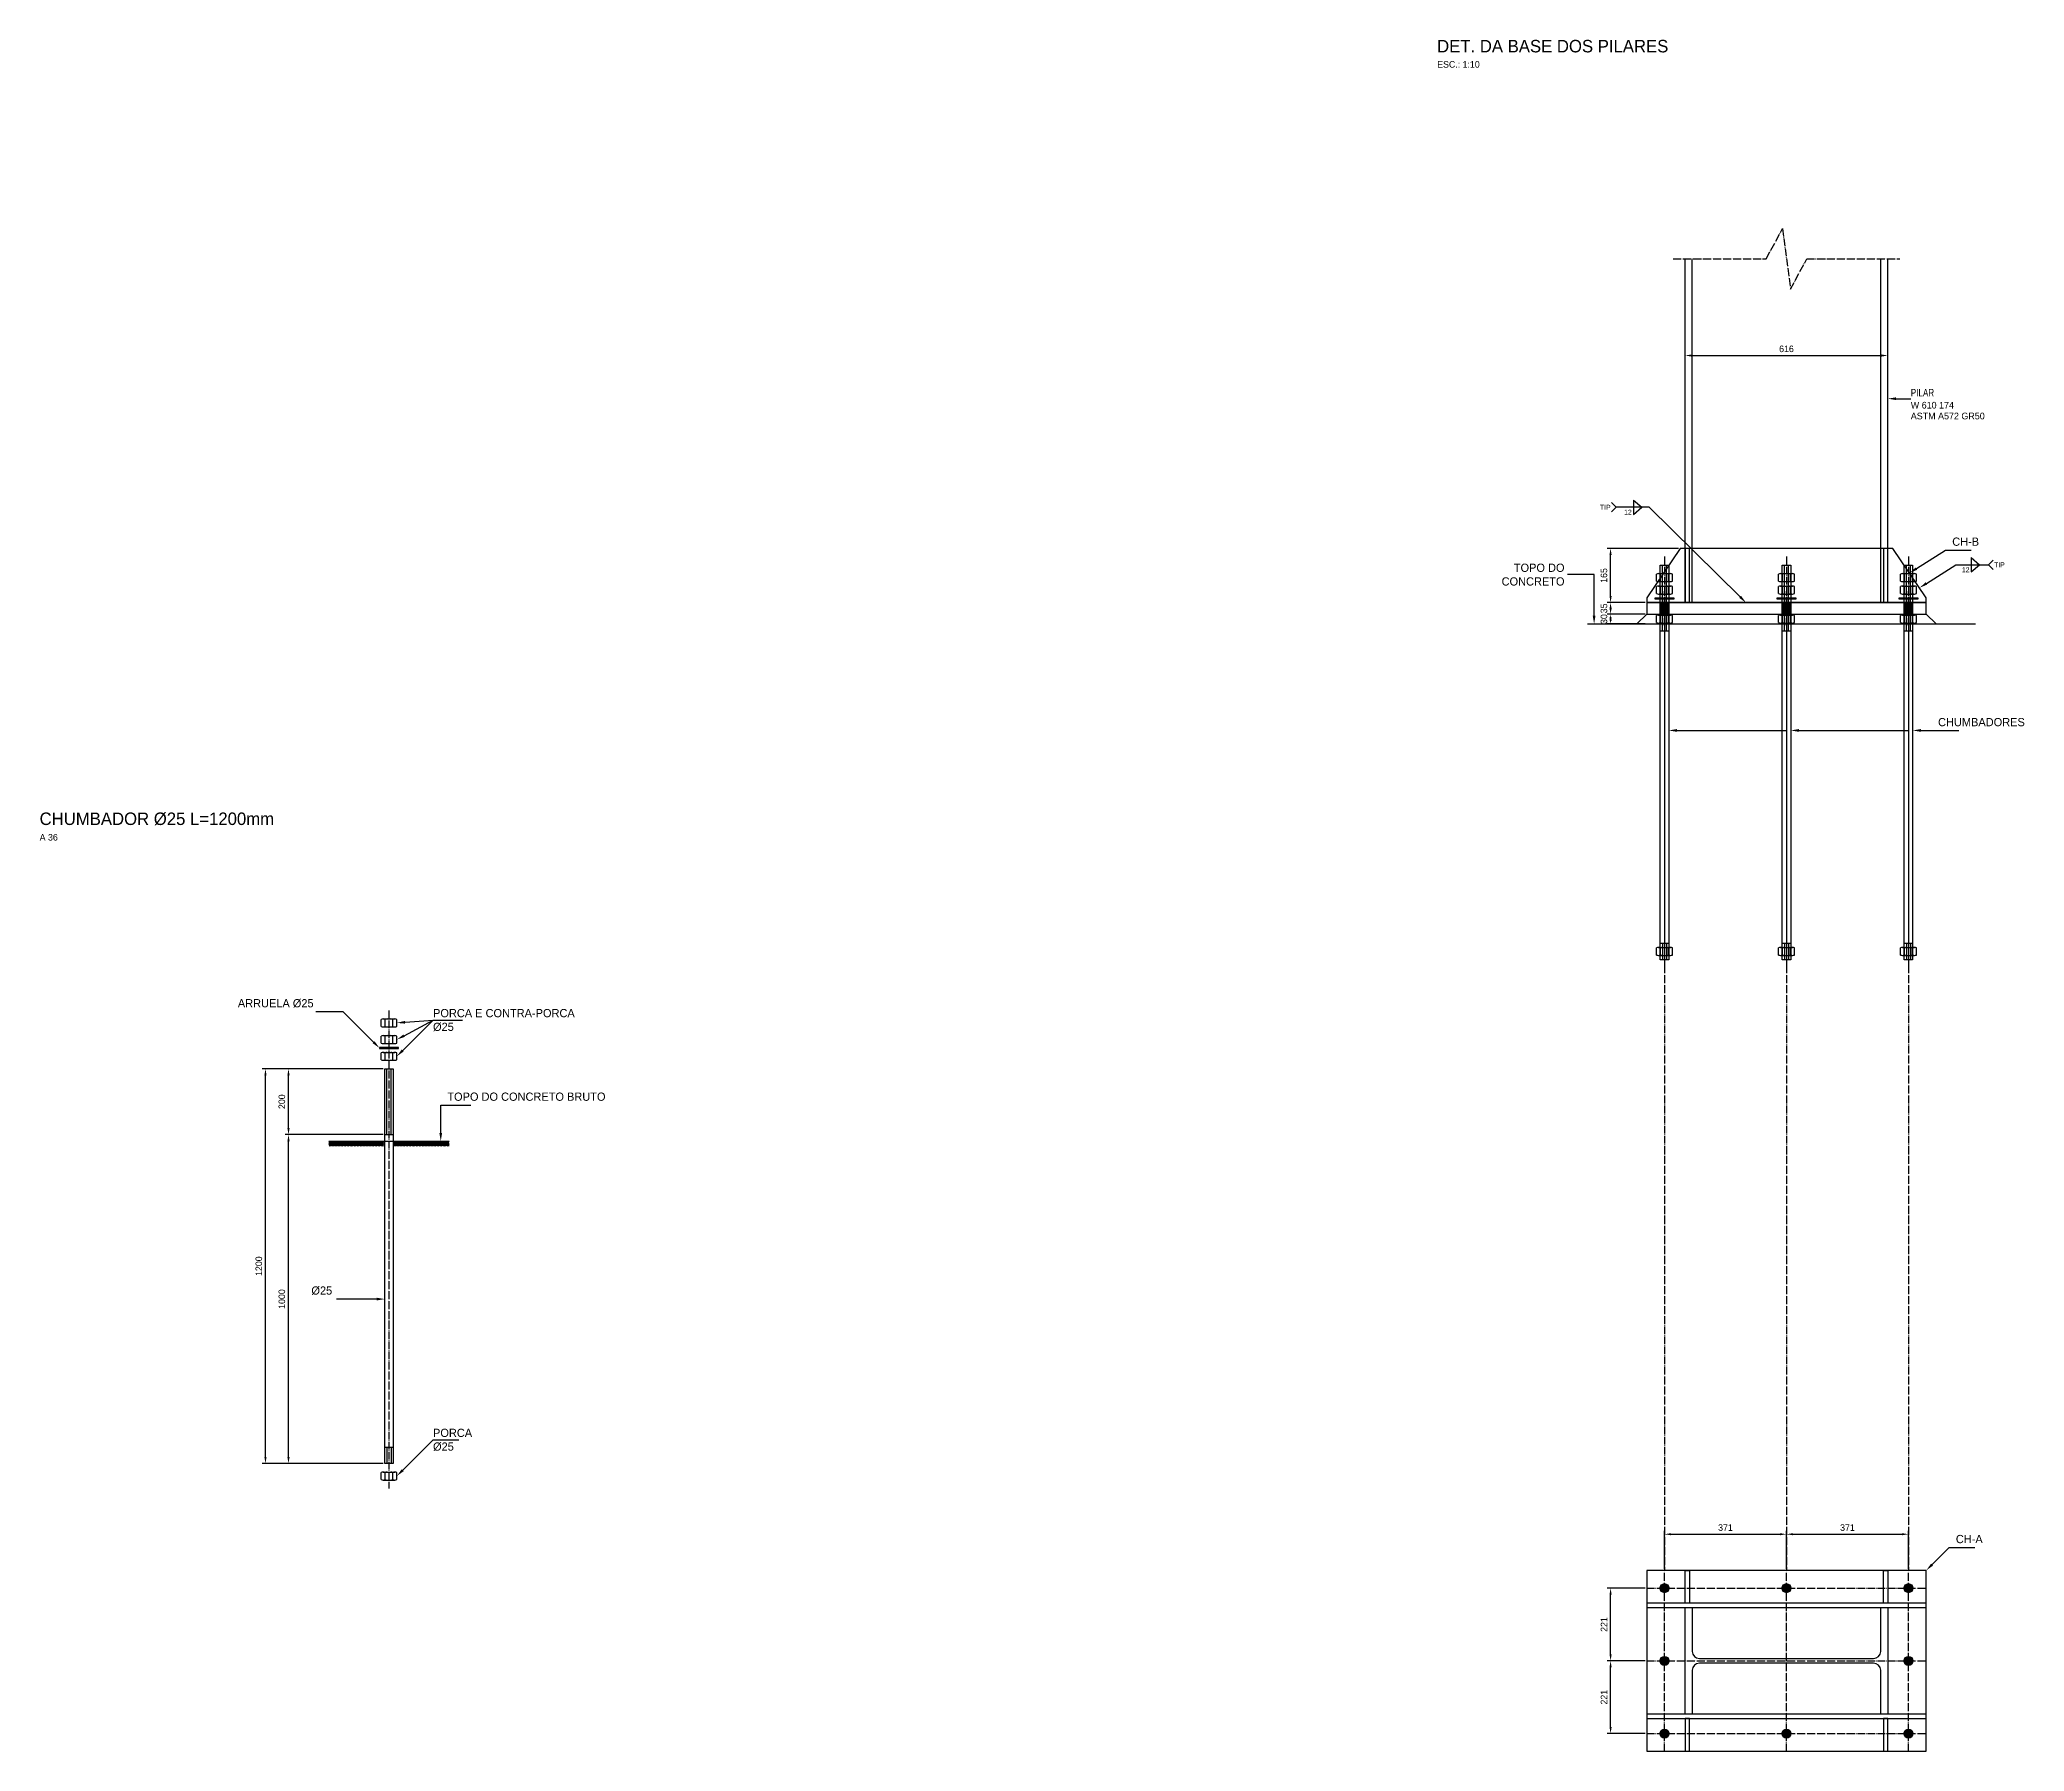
# Model space of a CAD drawing. Extents: x -5312 to 9045, y -3599 to 1729.
# Drawn here: x -5312 to 723, y -3475 to 1729 of the extents above; entities that cross this region are included whole.
import ezdxf

# ---------------------------------------------------------------- set-up
doc = ezdxf.new("R2010")
doc.units = 0
doc.header["$MEASUREMENT"] = 0
doc.linetypes.add('ACAD_ISO01W100', pattern=[5, 4, -1])
doc.linetypes.add('ACAD_ISO04W100', pattern=[30.5, 24, -3, 0.5, -3])
doc.layers.get('DEFPOINTS').update_dxf_attribs({"linetype": 'ACAD_ISO01W100'})
for name, color, linetype in [('CHU-CHUMBADOR', 1, 'Continuous'), ('DIM-1', 4, 'Continuous'), ('EIXO', 5, 'ACAD_ISO04W100'), ('FAB-CHAPA', 2, 'Continuous'), ('G-SIMBOLO', 4, 'Continuous'), ('PERFIL', 1, 'Continuous'), ('REGUA120', 2, 'Continuous'), ('REGUA80', 4, 'Continuous')]:
    doc.layers.add(name, color=color, linetype=linetype)
doc.dimstyles.new('ISO-25', dxfattribs={"dimtxt": 2.5, "dimasz": 2.5, "dimexe": 1.25, "dimexo": 0.625, "dimtad": 1, "dimtxsty": 'STANDARD', "dimcen": 2.5, "dimclrt": 4, "dimazin": 3, "dimtfac": 1, "dimtmove": 0, "dimatfit": 3})
pattern_1 = [(45, (0, 0), (-2.245064, 2.245064), [])]

# ---------------------------------------------------------------- blocks, each defined once
blk = doc.blocks.new('*D0')
for p, q in [((-4267.7, -1600), (-4565.6, -1600)), ((-4555.6, -2580), (-4555.6, -1620)), ((-4267.7, -2600), (-4565.6, -2600))]:
    blk.add_line(p, q)
for points in [[(-4555.6, -1600), (-4552.2, -1620), (-4558.9, -1620)], [(-4555.6, -2600), (-4558.9, -2580), (-4552.2, -2580)]]:
    blk.add_trace(points)
at = {"layer": 'DEFPOINTS', "color": 0, "linetype": 'BYBLOCK'}
for p in [(-4262.7, -1600), (-4262.7, -2600)]:
    blk.add_point(p, dxfattribs=at)
at = {"layer": 'REGUA80', "color": 4, "insert": (-4565.6, -2100), "char_height": 20, "attachment_point": 8, "rotation": 90}
blk.add_mtext('1000', dxfattribs=at)
blk = doc.blocks.new('*D1')
for p, q in [((-4267.7, -1400), (-4565.6, -1400)), ((-4555.6, -1580), (-4555.6, -1420)), ((-4267.7, -1600), (-4565.6, -1600))]:
    blk.add_line(p, q)
for points in [[(-4555.6, -1400), (-4552.2, -1420), (-4558.9, -1420)], [(-4555.6, -1600), (-4558.9, -1580), (-4552.2, -1580)]]:
    blk.add_trace(points)
at = {"layer": 'DEFPOINTS', "color": 0, "linetype": 'BYBLOCK'}
for p in [(-4262.7, -1400), (-4262.7, -1600)]:
    blk.add_point(p, dxfattribs=at)
at = {"layer": 'REGUA80', "color": 4, "insert": (-4565.6, -1500), "char_height": 20, "attachment_point": 8, "rotation": 90}
blk.add_mtext('200', dxfattribs=at)
blk = doc.blocks.new('*D2')
for p, q in [((-4267.7, -1400), (-4635.6, -1400)), ((-4625.6, -2580), (-4625.6, -1420)), ((-4267.7, -2600), (-4635.6, -2600))]:
    blk.add_line(p, q)
for points in [[(-4625.6, -1400), (-4622.2, -1420), (-4628.9, -1420)], [(-4625.6, -2600), (-4628.9, -2580), (-4622.2, -2580)]]:
    blk.add_trace(points)
at = {"layer": 'DEFPOINTS', "color": 0, "linetype": 'BYBLOCK'}
for p in [(-4262.7, -1400), (-4262.7, -2600)]:
    blk.add_point(p, dxfattribs=at)
at = {"layer": 'REGUA80', "color": 4, "insert": (-4635.6, -2000), "char_height": 20, "attachment_point": 8, "rotation": 90}
blk.add_mtext('1200', dxfattribs=at)
blk = doc.blocks.new('*D3')
for p, q in [((-308, 748.8), (-308, 778.8)), ((-288, 768.8), (288, 768.8)), ((308, 748.8), (308, 778.8))]:
    blk.add_line(p, q)
for points in [[(-308, 768.8), (-288, 772.1), (-288, 765.4)], [(308, 768.8), (288, 765.4), (288, 772.1)]]:
    blk.add_trace(points)
at = {"layer": 'DEFPOINTS', "color": 0}
for p in [(-308, 743.8), (0, 778.8), (308, 743.8)]:
    blk.add_point(p, dxfattribs=at)
at = {"layer": 'REGUA80', "color": 4, "insert": (0, 778.8), "char_height": 20, "attachment_point": 8}
blk.add_mtext('616', dxfattribs=at)
blk = doc.blocks.new('*D4')
for p, q in [((-430, -17.5), (-545, -17.5)), ((-430, -47.5), (-545, -47.5)), ((-535, -27.5), (-535, -37.5))]:
    blk.add_line(p, q)
for points in [[(-535, -17.5), (-531.7, -37.5), (-538.3, -37.5)], [(-535, -47.5), (-538.3, -27.5), (-531.7, -27.5)]]:
    blk.add_trace(points)
at = {"layer": 'DEFPOINTS', "color": 0, "linetype": 'BYBLOCK'}
for p in [(-425, -17.5), (-425, -47.5)]:
    blk.add_point(p, dxfattribs=at)
at = {"layer": 'REGUA80', "color": 4, "insert": (-545, -32.5), "char_height": 20, "attachment_point": 8, "rotation": 90}
blk.add_mtext('30', dxfattribs=at)
blk = doc.blocks.new('*D5')
for p, q in [((-430, 17.5), (-545, 17.5)), ((-535, 2.5), (-535, -2.5)), ((-430, -17.5), (-545, -17.5))]:
    blk.add_line(p, q)
for points in [[(-535, 17.5), (-531.7, -2.5), (-538.3, -2.5)], [(-535, -17.5), (-538.3, 2.5), (-531.7, 2.5)]]:
    blk.add_trace(points)
at = {"layer": 'DEFPOINTS', "color": 0, "linetype": 'BYBLOCK'}
for p in [(-425, 17.5), (-425, -17.5)]:
    blk.add_point(p, dxfattribs=at)
at = {"layer": 'REGUA80', "color": 4, "insert": (-545, 0), "char_height": 20, "attachment_point": 8, "rotation": 90}
blk.add_mtext('35', dxfattribs=at)
blk = doc.blocks.new('*D6')
for p, q in [((-328, 182.5), (-545, 182.5)), ((-535, 37.5), (-535, 162.5)), ((-430, 17.5), (-545, 17.5))]:
    blk.add_line(p, q)
for points in [[(-535, 182.5), (-531.7, 162.5), (-538.3, 162.5)], [(-535, 17.5), (-538.3, 37.5), (-531.7, 37.5)]]:
    blk.add_trace(points)
at = {"layer": 'DEFPOINTS', "color": 0, "linetype": 'BYBLOCK'}
for p in [(-323, 182.5), (-425, 17.5)]:
    blk.add_point(p, dxfattribs=at)
at = {"layer": 'REGUA80', "color": 4, "insert": (-545, 100), "char_height": 20, "attachment_point": 8, "rotation": 90}
blk.add_mtext('165', dxfattribs=at)
blk = doc.blocks.new('*D13')
for p, q in [((-430, -3200), (-545, -3200)), ((-535, -3401), (-535, -3220)), ((-430, -3421), (-545, -3421))]:
    blk.add_line(p, q)
for points in [[(-535, -3200), (-531.7, -3220), (-538.3, -3220)], [(-535, -3421), (-538.3, -3401), (-531.7, -3401)]]:
    blk.add_trace(points)
at = {"layer": 'DEFPOINTS', "color": 0, "linetype": 'BYBLOCK'}
for p in [(-425, -3200), (-425, -3421)]:
    blk.add_point(p, dxfattribs=at)
at = {"layer": 'REGUA80', "color": 4, "insert": (-545, -3310.5), "char_height": 20, "attachment_point": 8, "rotation": 90}
blk.add_mtext('221', dxfattribs=at)
blk = doc.blocks.new('*D14')
for p, q in [((-430, -2979), (-545, -2979)), ((-535, -3180), (-535, -2999)), ((-430, -3200), (-545, -3200))]:
    blk.add_line(p, q)
for points in [[(-535, -2979), (-531.7, -2999), (-538.3, -2999)], [(-535, -3200), (-538.3, -3180), (-531.7, -3180)]]:
    blk.add_trace(points)
at = {"layer": 'DEFPOINTS', "color": 0, "linetype": 'BYBLOCK'}
for p in [(-425, -2979), (-425, -3200)]:
    blk.add_point(p, dxfattribs=at)
at = {"layer": 'REGUA80', "color": 4, "insert": (-545, -3089.5), "char_height": 20, "attachment_point": 8, "rotation": 90}
blk.add_mtext('221', dxfattribs=at)
blk = doc.blocks.new('*D15')
for p, q in [((-371, -2920), (-371, -2805)), ((-351, -2815), (-20, -2815)), ((0, -2920), (0, -2805))]:
    blk.add_line(p, q)
for points in [[(-371, -2815), (-351, -2811.7), (-351, -2818.3)], [(0, -2815), (-20, -2818.3), (-20, -2811.7)]]:
    blk.add_trace(points)
at = {"layer": 'DEFPOINTS', "color": 0}
for p in [(-185.5, -2805), (-371, -2925), (0, -2925)]:
    blk.add_point(p, dxfattribs=at)
at = {"layer": 'REGUA80', "color": 4, "insert": (-185.5, -2805), "char_height": 20, "attachment_point": 8}
blk.add_mtext('371', dxfattribs=at)
blk = doc.blocks.new('*D16')
for p, q in [((0, -2920), (0, -2805)), ((20, -2815), (351, -2815)), ((371, -2920), (371, -2805))]:
    blk.add_line(p, q)
for points in [[(0, -2815), (20, -2811.7), (20, -2818.3)], [(371, -2815), (351, -2818.3), (351, -2811.7)]]:
    blk.add_trace(points)
at = {"layer": 'DEFPOINTS', "color": 0}
for p in [(185.5, -2805), (0, -2925), (371, -2925)]:
    blk.add_point(p, dxfattribs=at)
at = {"layer": 'REGUA80', "color": 4, "insert": (185.5, -2805), "char_height": 20, "attachment_point": 8}
blk.add_mtext('371', dxfattribs=at)

msp = doc.modelspace()

# ---------------------------------------------------------------- hatches: boundary and pattern name
h = msp.add_hatch()
h.set_pattern_fill('ANSI31', color=256, style=0)
h.set_pattern_definition(pattern_1)
h.paths.add_polyline_path([(-4432.88, -1620), (-4432.88, -1635), (-4265.2, -1635), (-4265.2, -1620)])
h = msp.add_hatch()
h.set_pattern_fill('ANSI31', color=256, style=0)
h.set_pattern_definition(pattern_1)
h.paths.add_polyline_path([(-4067.12, -1620), (-4067.12, -1635), (-4234.8, -1635), (-4234.8, -1620)])

# ---------------------------------------------------------------- linework, layer by layer
for p, q in [((-605, -47.45), (575, -47.45)), ((-4432.88, -1620), (-4067.12, -1620))]:
    msp.add_line(p, q)
at = {"color": 4}
for p, q in [((-425, -17.45), (-455, -47.45)), ((425, -17.45), (455, -47.45))]:
    msp.add_line(p, q, dxfattribs=at)
for points in [[(333, 637.5), (378, 637.5)], [(395.092, 120.872), (484, 177.45), (562, 177.45)], [(-585, -22.45), (-585, 102.55), (-666, 102.55)], [(-333.3, -371.225), (0, -371.225)], [(37.7, -371.225), (371, -371.225)], [(408.7, -371.225), (441, -371.225), (524.25, -371.225)], [(-4296.888, -1318.822), (-4389.21, -1226.5), (-4472.46, -1226.5)], [(-4208.333, -1344.222), (-4116.011, -1251.9), (-4026.012, -1251.9)], [(-4203.997, -1299.252), (-4116.011, -1251.9)], [(-4201.084, -1258.396), (-4116.011, -1251.9)], [(-4092.52, -1595), (-4092.52, -1510), (-4001.021, -1510)], [(-4287.7, -2100), (-4332.7, -2100), (-4409.95, -2100)], [(-4208.333, -2620.422), (-4116.011, -2528.1), (-4037.261, -2528.1)], [(442.678, -2907.322), (495, -2855), (573, -2855)]]:
    msp.add_lwpolyline(points)
at = {"color": 255}
for points in [[(-141.022, 34.982), (-418, 307.45)], [(425.692, 75.872), (514.6, 132.45)]]:
    msp.add_lwpolyline(points, dxfattribs=at)
at = {"const_width": 13.7}
for points in [[(-377.85, -2979, 1), (-364.15, -2979, 1)], [(-6.85, -2979, 1), (6.85, -2979, 1)], [(364.15, -2979, 1), (377.85, -2979, 1)], [(-377.85, -3200, 1), (-364.15, -3200, 1)], [(364.15, -3200, 1), (377.85, -3200, 1)], [(-377.85, -3421, 1), (-364.15, -3421, 1)], [(-6.85, -3421, 1), (6.85, -3421, 1)], [(364.15, -3421, 1), (377.85, -3421, 1)]]:
    msp.add_lwpolyline(points, format="xyb", close=True, dxfattribs=at)
for points in [[(308, 637.5), (333, 641.667), (333, 633.333)], [(374, 107.45), (392.855, 124.387), (397.329, 117.357)], [(-585, -47.45), (-589.167, -22.45), (-580.833, -22.45)], [(-358.3, -371.225), (-333.3, -367.058), (-333.3, -375.392)], [(12.7, -371.225), (37.7, -367.058), (37.7, -375.392)], [(383.7, -371.225), (408.7, -367.058), (408.7, -375.392)], [(-4226.011, -1260.3), (-4201.401, -1254.242), (-4200.766, -1262.551)], [(-4279.21, -1336.5), (-4299.834, -1321.769), (-4293.941, -1315.876)], [(-4226.011, -1311.1), (-4205.971, -1295.583), (-4202.022, -1302.921)], [(-4226.011, -1361.9), (-4211.28, -1341.276), (-4205.387, -1347.169)], [(-4092.52, -1620), (-4096.687, -1595), (-4088.353, -1595)], [(-4262.7, -2100), (-4287.7, -2104.167), (-4287.7, -2095.833)], [(-4226.011, -2638.1), (-4211.28, -2617.476), (-4205.387, -2623.369)], [(425, -2925), (439.731, -2904.376), (445.624, -2910.269)]]:
    msp.add_trace(points)
at = {"color": 255}
for points in [[(404.6, 62.45), (423.455, 79.387), (427.929, 72.357)], [(-384.7, -17.45), (-357.3, -17.45), (-384.7, 17.45), (-357.3, 17.45)], [(-384.7, -17.45), (-357.3, -17.45), (-384.7, 17.45), (-357.3, 17.45)], [(-384.7, -17.45), (-357.3, -17.45), (-384.7, 17.45), (-357.3, 17.45)], [(-123.2, 17.45), (-143.944, 32.012), (-138.1, 37.952)], [(-13.7, -17.45), (13.7, -17.45), (-13.7, 17.45), (13.7, 17.45)], [(-13.7, -17.45), (13.7, -17.45), (-13.7, 17.45), (13.7, 17.45)], [(357.3, -17.45), (384.7, -17.45), (357.3, 17.45), (384.7, 17.45)], [(357.3, -17.45), (384.7, -17.45), (357.3, 17.45), (384.7, 17.45)], [(357.3, -17.45), (384.7, -17.45), (357.3, 17.45), (384.7, 17.45)]]:
    msp.add_trace(points, dxfattribs=at)
at = {"layer": 'CHU-CHUMBADOR'}
for p, q in [((-394.989, 82.855), (-394.989, 104.445)), ((-394.989, 44.755), (-394.989, 66.345)), ((-388.992, 105.715), (-353.008, 105.715)), ((-388.992, 81.585), (-353.008, 81.585)), ((-388.992, 67.615), (-353.008, 67.615)), ((-382.994, 82.855), (-382.994, 104.445)), ((-382.994, 44.755), (-382.994, 66.345)), ((-359.006, 82.855), (-359.006, 104.445)), ((-359.006, 44.755), (-359.006, 66.345)), ((-347.011, 82.855), (-347.011, 104.445)), ((-347.011, 44.755), (-347.011, 66.345)), ((-23.989, 82.855), (-23.989, 104.445)), ((-23.989, 44.755), (-23.989, 66.345)), ((-17.992, 105.715), (17.992, 105.715)), ((-17.992, 81.585), (17.992, 81.585)), ((-17.992, 67.615), (17.992, 67.615)), ((-11.994, 82.855), (-11.994, 104.445)), ((-11.994, 44.755), (-11.994, 66.345)), ((11.994, 82.855), (11.994, 104.445)), ((11.994, 44.755), (11.994, 66.345)), ((23.989, 82.855), (23.989, 104.445)), ((23.989, 44.755), (23.989, 66.345)), ((347.011, 82.855), (347.011, 104.445)), ((347.011, 44.755), (347.011, 66.345)), ((353.008, 105.715), (388.992, 105.715)), ((353.008, 81.585), (388.992, 81.585)), ((353.008, 67.615), (388.992, 67.615)), ((359.006, 82.855), (359.006, 104.445)), ((359.006, 44.755), (359.006, 66.345)), ((382.994, 82.855), (382.994, 104.445)), ((382.994, 44.755), (382.994, 66.345)), ((394.989, 82.855), (394.989, 104.445)), ((394.989, 44.755), (394.989, 66.345)), ((-388.992, 43.485), (-353.008, 43.485)), ((-17.992, 43.485), (17.992, 43.485)), ((353.008, 43.485), (388.992, 43.485)), ((-394.989, -43.245), (-394.989, -21.655)), ((-388.992, -20.385), (-353.008, -20.385)), ((-388.992, -44.515), (-353.008, -44.515)), ((-382.994, -43.245), (-382.994, -21.655)), ((-359.006, -43.245), (-359.006, -21.655)), ((-347.011, -43.245), (-347.011, -21.655)), ((-23.989, -43.245), (-23.989, -21.655)), ((-17.992, -20.385), (17.992, -20.385)), ((-17.992, -44.515), (17.992, -44.515)), ((-11.994, -43.245), (-11.994, -21.655)), ((11.994, -43.245), (11.994, -21.655)), ((23.989, -43.245), (23.989, -21.655)), ((347.011, -43.245), (347.011, -21.655)), ((353.008, -20.385), (388.992, -20.385)), ((353.008, -44.515), (388.992, -44.515)), ((359.006, -43.245), (359.006, -21.655)), ((382.994, -43.245), (382.994, -21.655)), ((394.989, -43.245), (394.989, -21.655)), ((-394.989, -1053.94), (-394.989, -1032.35)), ((-388.992, -1031.08), (-353.008, -1031.08)), ((-388.992, -1055.21), (-353.008, -1055.21)), ((-382.994, -1053.94), (-382.994, -1032.35)), ((-359.006, -1053.94), (-359.006, -1032.35)), ((-347.011, -1053.94), (-347.011, -1032.35)), ((-23.989, -1053.94), (-23.989, -1032.35)), ((-17.992, -1031.08), (17.992, -1031.08)), ((-17.992, -1055.21), (17.992, -1055.21)), ((-11.994, -1053.94), (-11.994, -1032.35)), ((11.994, -1053.94), (11.994, -1032.35)), ((23.989, -1053.94), (23.989, -1032.35)), ((347.011, -1053.94), (347.011, -1032.35)), ((353.008, -1031.08), (388.992, -1031.08)), ((353.008, -1055.21), (388.992, -1055.21)), ((359.006, -1053.94), (359.006, -1032.35)), ((382.994, -1053.94), (382.994, -1032.35)), ((394.989, -1053.94), (394.989, -1032.35)), ((-4273.989, -1271.095), (-4273.989, -1249.505)), ((-4267.992, -1248.235), (-4232.008, -1248.235)), ((-4261.994, -1271.095), (-4261.994, -1249.505)), ((-4238.006, -1271.095), (-4238.006, -1249.505)), ((-4226.011, -1271.095), (-4226.011, -1249.505)), ((-4273.989, -1321.895), (-4273.989, -1300.305)), ((-4267.992, -1272.365), (-4232.008, -1272.365)), ((-4267.992, -1299.035), (-4232.008, -1299.035)), ((-4267.992, -1323.165), (-4232.008, -1323.165)), ((-4261.994, -1321.895), (-4261.994, -1300.305)), ((-4238.006, -1321.895), (-4238.006, -1300.305)), ((-4226.011, -1321.895), (-4226.011, -1300.305)), ((-4273.989, -1372.695), (-4273.989, -1351.105)), ((-4267.992, -1349.835), (-4232.008, -1349.835)), ((-4267.992, -1373.965), (-4232.008, -1373.965)), ((-4261.994, -1372.695), (-4261.994, -1351.105)), ((-4238.006, -1372.695), (-4238.006, -1351.105)), ((-4226.011, -1372.695), (-4226.011, -1351.105)), ((-4273.989, -2648.895), (-4273.989, -2627.305)), ((-4267.992, -2626.035), (-4232.008, -2626.035)), ((-4267.992, -2650.165), (-4232.008, -2650.165)), ((-4261.994, -2648.895), (-4261.994, -2627.305)), ((-4238.006, -2648.895), (-4238.006, -2627.305)), ((-4226.011, -2648.895), (-4226.011, -2627.305))]:
    msp.add_line(p, q, dxfattribs=at)
for points in [[(-400.21, 28.88), (-341.79, 28.88), (-341.79, 31.42), (-400.21, 31.42)], [(-29.21, 28.88), (29.21, 28.88), (29.21, 31.42), (-29.21, 31.42)], [(341.79, 28.88), (400.21, 28.88), (400.21, 31.42), (341.79, 31.42)], [(-4279.21, -1337.77), (-4220.79, -1337.77), (-4220.79, -1335.23), (-4279.21, -1335.23)]]:
    msp.add_lwpolyline(points, close=True, dxfattribs=at)
at = {"layer": 'CHU-CHUMBADOR', "linetype": 'CONTINUOUS'}
for centre, start, end in [((-388.992, 90.92), 66.0868315, 113.9131685), ((-388.992, 96.38), 246.0868315, 293.9131685), ((-388.992, 52.82), 66.0868315, 113.9131685), ((-376.997, 90.92), 90, 113.9131685), ((-376.997, 96.38), 246.0868315, 270), ((-376.997, 52.82), 90, 113.9131685), ((-365.003, 90.92), 66.0868315, 90), ((-365.003, 96.38), 270, 293.9131685), ((-365.003, 52.82), 66.0868315, 90), ((-353.008, 90.92), 66.0868315, 113.9131685), ((-353.008, 96.38), 246.0868315, 293.9131685), ((-353.008, 52.82), 66.0868315, 113.9131685), ((-17.992, 90.92), 66.0868315, 113.9131685), ((-17.992, 96.38), 246.0868315, 293.9131685), ((-17.992, 52.82), 66.0868315, 113.9131685), ((-5.997, 90.92), 90, 113.9131685), ((-5.997, 96.38), 246.0868315, 270), ((-5.997, 52.82), 90, 113.9131685), ((5.997, 90.92), 66.0868315, 90), ((5.997, 96.38), 270, 293.9131685), ((5.997, 52.82), 66.0868315, 90), ((17.992, 90.92), 66.0868315, 113.9131685), ((17.992, 96.38), 246.0868315, 293.9131685), ((17.992, 52.82), 66.0868315, 113.9131685), ((353.008, 90.92), 66.0868315, 113.9131685), ((353.008, 96.38), 246.0868315, 293.9131685), ((353.008, 52.82), 66.0868315, 113.9131685), ((365.003, 90.92), 90, 113.9131685), ((365.003, 96.38), 246.0868315, 270), ((365.003, 52.82), 90, 113.9131685), ((376.997, 90.92), 66.0868315, 90), ((376.997, 96.38), 270, 293.9131685), ((376.997, 52.82), 66.0868315, 90), ((388.992, 90.92), 66.0868315, 113.9131685), ((388.992, 96.38), 246.0868315, 293.9131685), ((388.992, 52.82), 66.0868315, 113.9131685), ((-388.992, 58.28), 246.0868315, 293.9131685), ((-376.997, 58.28), 246.0868315, 270), ((-365.003, 58.28), 270, 293.9131685), ((-353.008, 58.28), 246.0868315, 293.9131685), ((-17.992, 58.28), 246.0868315, 293.9131685), ((-5.997, 58.28), 246.0868315, 270), ((5.997, 58.28), 270, 293.9131685), ((17.992, 58.28), 246.0868315, 293.9131685), ((353.008, 58.28), 246.0868315, 293.9131685), ((365.003, 58.28), 246.0868315, 270), ((376.997, 58.28), 270, 293.9131685), ((388.992, 58.28), 246.0868315, 293.9131685), ((-388.992, -35.18), 66.0868315, 113.9131685), ((-388.992, -29.72), 246.0868315, 293.9131685), ((-376.997, -35.18), 90, 113.9131685), ((-376.997, -29.72), 246.0868315, 270), ((-365.003, -35.18), 66.0868315, 90), ((-365.003, -29.72), 270, 293.9131685), ((-353.008, -35.18), 66.0868315, 113.9131685), ((-353.008, -29.72), 246.0868315, 293.9131685), ((-17.992, -35.18), 66.0868315, 113.9131685), ((-17.992, -29.72), 246.0868315, 293.9131685), ((-5.997, -35.18), 90, 113.9131685), ((-5.997, -29.72), 246.0868315, 270), ((5.997, -35.18), 66.0868315, 90), ((5.997, -29.72), 270, 293.9131685), ((17.992, -35.18), 66.0868315, 113.9131685), ((17.992, -29.72), 246.0868315, 293.9131685), ((353.008, -35.18), 66.0868315, 113.9131685), ((353.008, -29.72), 246.0868315, 293.9131685), ((365.003, -35.18), 90, 113.9131685), ((365.003, -29.72), 246.0868315, 270), ((376.997, -35.18), 66.0868315, 90), ((376.997, -29.72), 270, 293.9131685), ((388.992, -35.18), 66.0868315, 113.9131685), ((388.992, -29.72), 246.0868315, 293.9131685), ((-388.992, -1045.875), 66.0868315, 113.9131685), ((-388.992, -1040.415), 246.0868315, 293.9131685), ((-376.997, -1045.875), 90, 113.9131685), ((-376.997, -1040.415), 246.0868315, 270), ((-365.003, -1045.875), 66.0868315, 90), ((-365.003, -1040.415), 270, 293.9131685), ((-353.008, -1045.875), 66.0868315, 113.9131685), ((-353.008, -1040.415), 246.0868315, 293.9131685), ((-17.992, -1045.875), 66.0868315, 113.9131685), ((-17.992, -1040.415), 246.0868315, 293.9131685), ((-5.997, -1045.875), 90, 113.9131685), ((-5.997, -1040.415), 246.0868315, 270), ((5.997, -1045.875), 66.0868315, 90), ((5.997, -1040.415), 270, 293.9131685), ((17.992, -1045.875), 66.0868315, 113.9131685), ((17.992, -1040.415), 246.0868315, 293.9131685), ((353.008, -1045.875), 66.0868315, 113.9131685), ((353.008, -1040.415), 246.0868315, 293.9131685), ((365.003, -1045.875), 90, 113.9131685), ((365.003, -1040.415), 246.0868315, 270), ((376.997, -1045.875), 66.0868315, 90), ((376.997, -1040.415), 270, 293.9131685), ((388.992, -1045.875), 66.0868315, 113.9131685), ((388.992, -1040.415), 246.0868315, 293.9131685), ((-4267.992, -1263.03), 66.0868315, 113.9131685), ((-4255.997, -1263.03), 90, 113.9131685), ((-4244.003, -1263.03), 66.0868315, 90), ((-4232.008, -1263.03), 66.0868315, 113.9131685), ((-4267.992, -1257.57), 246.0868315, 293.9131685), ((-4267.992, -1313.83), 66.0868315, 113.9131685), ((-4267.992, -1308.37), 246.0868315, 293.9131685), ((-4255.997, -1257.57), 246.0868315, 270), ((-4255.997, -1313.83), 90, 113.9131685), ((-4255.997, -1308.37), 246.0868315, 270), ((-4244.003, -1257.57), 270, 293.9131685), ((-4244.003, -1313.83), 66.0868315, 90), ((-4244.003, -1308.37), 270, 293.9131685), ((-4232.008, -1257.57), 246.0868315, 293.9131685), ((-4232.008, -1313.83), 66.0868315, 113.9131685), ((-4232.008, -1308.37), 246.0868315, 293.9131685), ((-4267.992, -1364.63), 66.0868315, 113.9131685), ((-4267.992, -1359.17), 246.0868315, 293.9131685), ((-4255.997, -1364.63), 90, 113.9131685), ((-4255.997, -1359.17), 246.0868315, 270), ((-4244.003, -1364.63), 66.0868315, 90), ((-4244.003, -1359.17), 270, 293.9131685), ((-4232.008, -1364.63), 66.0868315, 113.9131685), ((-4232.008, -1359.17), 246.0868315, 293.9131685), ((-4267.992, -2640.83), 66.0868315, 113.9131685), ((-4267.992, -2635.37), 246.0868315, 293.9131685), ((-4255.997, -2640.83), 90, 113.9131685), ((-4255.997, -2635.37), 246.0868315, 270), ((-4244.003, -2640.83), 66.0868315, 90), ((-4244.003, -2635.37), 270, 293.9131685), ((-4232.008, -2640.83), 66.0868315, 113.9131685), ((-4232.008, -2635.37), 246.0868315, 293.9131685)]:
    msp.add_arc(centre, 14.795, start, end, dxfattribs=at)
at = {"layer": 'EIXO'}
for p, q in [((-371, -52.35), (-371, 52.35)), ((-371, -52.35), (-371, 52.35)), ((-371, -52.35), (-371, 52.35)), ((0, -52.35), (0, 52.35)), ((0, -52.35), (0, 52.35)), ((371, -52.35), (371, 52.35)), ((371, -52.35), (371, 52.35)), ((371, -52.35), (371, 52.35)), ((-371, -17.45), (-371, -2925)), ((0, -17.45), (0, -2925)), ((371, -17.45), (371, -2925)), ((-371, -3475), (-371, -2925)), ((0, -3475), (0, -2925)), ((371, -3475), (371, -2925)), ((-425, -2979), (425, -2979)), ((-425, -3200), (425, -3200)), ((-425, -3421), (425, -3421))]:
    msp.add_line(p, q, dxfattribs=at)
for points in [[(-344.96, 1062.5), (-61.6, 1062.5), (-12.32, 1154.9), (12.32, 970.1), (61.6, 1062.5), (344.96, 1062.5)], [(-371, 157.255), (-371, -1093.545)], [(0, 157.255), (0, -1093.545)], [(371, 157.255), (371, -1093.545)], [(-4250, -1222.2), (-4250, -2676.2)]]:
    msp.add_lwpolyline(points, dxfattribs=at)
at = {"layer": 'FAB-CHAPA'}
for points in [[(425, 17.45), (425, 32.45), (323, 182.45), (-323, 182.45), (-425, 32.45), (-425, 17.45)], [(-308, 17.45), (-295.3, 17.45), (-295.3, 182.45), (-308, 182.45)], [(295.3, 17.45), (308, 17.45), (308, 182.45), (295.3, 182.45)], [(-425, -17.45), (425, -17.45), (425, 17.45), (-425, 17.45)], [(-384.7, -17.45), (-357.3, -17.45), (-357.3, 17.45), (-384.7, 17.45)], [(-384.7, -17.45), (-357.3, -17.45), (-357.3, 17.45), (-384.7, 17.45)], [(-384.7, -17.45), (-357.3, -17.45), (-357.3, 17.45), (-384.7, 17.45)], [(-13.7, -17.45), (13.7, -17.45), (13.7, 17.45), (-13.7, 17.45)], [(-13.7, -17.45), (13.7, -17.45), (13.7, 17.45), (-13.7, 17.45)], [(357.3, -17.45), (384.7, -17.45), (384.7, 17.45), (357.3, 17.45)], [(357.3, -17.45), (384.7, -17.45), (384.7, 17.45), (357.3, 17.45)], [(357.3, -17.45), (384.7, -17.45), (384.7, 17.45), (357.3, 17.45)], [(-425, -3475), (425, -3475), (425, -2925), (-425, -2925)], [(-308, -2925), (-295.3, -2925), (-295.3, -3024.8), (-308, -3024.8)], [(295.3, -2925), (308, -2925), (308, -3024.8), (295.3, -3024.8)], [(-425, -3037.5), (425, -3037.5), (425, -3024.8), (-425, -3024.8)], [(-425, -3375.2), (425, -3375.2), (425, -3362.5), (-425, -3362.5)], [(-308, -3475), (-295.3, -3475), (-295.3, -3375.2), (-308, -3375.2)], [(295.3, -3475), (308, -3475), (308, -3375.2), (295.3, -3375.2)]]:
    msp.add_lwpolyline(points, close=True, dxfattribs=at)
at = {"layer": 'FAB-CHAPA', "linetype": 'CONTINUOUS'}
for centre in [(-371, -2979), (0, -2979), (371, -2979), (-371, -3200), (371, -3200), (-371, -3421), (0, -3421), (371, -3421)]:
    msp.add_circle(centre, 13.7, dxfattribs=at)
at = {"layer": 'G-SIMBOLO'}
for p, q in [((-518, 307.45), (-532.142, 321.592)), ((-518, 307.45), (-532.142, 293.308)), ((-418, 307.45), (-518, 307.45)), ((-465.35, 329.225), (-465.35, 285.675)), ((-465.35, 329.225), (-440.071, 307.45)), ((-465.35, 285.675), (-440.071, 307.45)), ((514.6, 132.45), (614.6, 132.45)), ((561.95, 154.225), (561.95, 110.675)), ((561.95, 154.225), (587.229, 132.45)), ((561.95, 110.675), (587.229, 132.45)), ((614.6, 132.45), (628.742, 146.592)), ((614.6, 132.45), (628.742, 118.308))]:
    msp.add_line(p, q, dxfattribs=at)
at = {"layer": 'PERFIL'}
for p, q in [((-308, 17.45), (-308, 1062.5)), ((-286.4, 17.45), (-286.4, 1062.5)), ((286.4, 17.45), (286.4, 1062.5)), ((308, 17.45), (308, 1062.5)), ((-377.35, -68.145), (-377.35, 131.855)), ((-364.65, -68.145), (-364.65, 131.855)), ((-6.35, -68.145), (-6.35, 131.855)), ((6.35, -68.145), (6.35, 131.855)), ((364.65, -68.145), (364.65, 131.855)), ((377.35, -68.145), (377.35, 131.855)), ((-383.7, -68.145), (-358.3, -68.145)), ((-12.7, -68.145), (12.7, -68.145)), ((358.3, -68.145), (383.7, -68.145)), ((-383.7, -1018.145), (-358.3, -1018.145)), ((-377.35, -1018.145), (-377.35, -1068.145)), ((-364.65, -1018.145), (-364.65, -1068.145)), ((-12.7, -1018.145), (12.7, -1018.145)), ((-6.35, -1018.145), (-6.35, -1068.145)), ((6.35, -1018.145), (6.35, -1068.145)), ((358.3, -1018.145), (383.7, -1018.145)), ((364.65, -1018.145), (364.65, -1068.145)), ((377.35, -1018.145), (377.35, -1068.145)), ((-4256.35, -1600), (-4256.35, -1400)), ((-4243.65, -1600), (-4243.65, -1400)), ((-4262.7, -1600), (-4237.3, -1600)), ((-4262.7, -2550), (-4237.3, -2550)), ((-4256.35, -2550), (-4256.35, -2600)), ((-4243.65, -2550), (-4243.65, -2600))]:
    msp.add_line(p, q, dxfattribs=at)
for points in [[(-358.3, 131.855), (-358.3, -1068.145), (-383.7, -1068.145), (-383.7, 131.855)], [(12.7, 131.855), (12.7, -1068.145), (-12.7, -1068.145), (-12.7, 131.855)], [(383.7, 131.855), (383.7, -1068.145), (358.3, -1068.145), (358.3, 131.855)], [(-4237.3, -1400), (-4237.3, -2600), (-4262.7, -2600), (-4262.7, -1400)]]:
    msp.add_lwpolyline(points, close=True, dxfattribs=at)
msp.add_lwpolyline([(308, -3037.5), (308, -3362.5), (286.4, -3362.5), (286.4, -3228.6, 0.41421356), (264.8, -3207), (-264.8, -3207, 0.41421356), (-286.4, -3228.6), (-286.4, -3362.5), (-308, -3362.5), (-308, -3037.5), (-286.4, -3037.5), (-286.4, -3171.4, 0.41421356), (-264.8, -3193), (264.8, -3193, 0.41421356), (286.4, -3171.4), (286.4, -3037.5), (308, -3037.5)], format="xyb", close=True, dxfattribs=at)

# ---------------------------------------------------------------- texts
at = {"color": 4, "char_height": 25}
for s, insert, attachment_point in [('CH-B', (504, 189.95), 7), ('TOPO DO \\PCONCRETO', (-675, 102.55), 6), ('CHUMBADORES', (461, -358.725), 7), ('ARRUELA %%c25', (-4479.21, -1214), 9), ('PORCA E CONTRA-PORCA\\P%%c25', (-4116.011, -1251.9), 4), ('TOPO DO CONCRETO BRUTO', (-4072.52, -1497.5), 7), ('%%c25', (-4422.7, -2087.5), 9), ('PORCA\\P%%c25', (-4116.011, -2528.1), 4), ('CH-A', (515, -2842.5), 7)]:
    msp.add_mtext(s, dxfattribs=dict(at, insert=insert, attachment_point=attachment_point))
at = {"layer": 'DIM-1', "char_height": 15, "attachment_point": 5}
for s, insert in [('TIP', (-551, 307.45)), ('12', (-482.172, 292.387)), ('12', (545.129, 117.387)), ('TIP', (647.6, 132.45))]:
    msp.add_mtext(s, dxfattribs=dict(at, insert=insert))
at = {"layer": 'REGUA120', "color": 2, "char_height": 38, "attachment_point": 7}
for s, insert in [('DET. DA BASE DOS PILARES', (-1062.5, 1689.919)), ('CHUMBADOR %%c25 L=1200mm', (-5312.5, -660.081))]:
    msp.add_mtext(s, dxfattribs=dict(at, insert=insert))
at = {"layer": 'REGUA140', "color": 2, "linetype": 'CONTINUOUS', "width": 0.8}
msp.add_text('PILAR', height=23, dxfattribs=at).set_placement((378, 644.286))
at = {"layer": 'REGUA80', "color": 4, "char_height": 20, "attachment_point": 7}
for s, insert in [('ESC.: 1:10', (-1062.254, 1643.738)), ('A 36', (-5312.253, -706.262))]:
    msp.add_mtext(s, dxfattribs=dict(at, insert=insert))
at = {"layer": 'REGUA80', "char_height": 20.3, "attachment_point": 7}
for s, insert in [('W 610 174', (378, 607.341)), ('ASTM A572 GR50', (378, 574.45))]:
    msp.add_mtext(s, dxfattribs=dict(at, insert=insert))

# ---------------------------------------------------------------- dimensions: what is measured, and where the dimension line sits
for base, p1, p2, text, picture, middle in [((-308, 768.75), (308, 743.75), (-308, 743.75), '616', '*D3', (0, 768.75)), ((-371, -2815), (0, -2925), (-371, -2925), '371', '*D15', (-185.5, -2815)), ((0, -2815), (371, -2925), (0, -2925), '371', '*D16', (185.5, -2815))]:
    dim = msp.add_linear_dim(base=base, p1=p1, p2=p2, text=text, dimstyle='ISO-25', override={"dimtxt": 20, "dimasz": 20, "dimgap": 10})
    dim.commit()
    dim.dimension.update_dxf_attribs({"geometry": picture, "text_midpoint": middle})
for base, p1, p2, text, picture, middle in [((-535, 182.45), (-425, 17.45), (-323, 182.45), '165', '*D6', (-535, 99.95)), ((-535, 17.45), (-425, -17.45), (-425, 17.45), '35', '*D5', (-535, 0)), ((-535, -17.45), (-425, -47.45), (-425, -17.45), '30', '*D4', (-535, -32.45)), ((-4625.58, -1400), (-4262.7, -2600), (-4262.7, -1400), '1200', '*D2', (-4625.58, -2000)), ((-4555.58, -1400), (-4262.7, -1600), (-4262.7, -1400), '200', '*D1', (-4555.58, -1500)), ((-4555.58, -1600), (-4262.7, -2600), (-4262.7, -1600), '1000', '*D0', (-4555.58, -2100)), ((-535, -2979), (-425, -3200), (-425, -2979), '221', '*D14', (-535, -3089.5)), ((-535, -3200), (-425, -3421), (-425, -3200), '221', '*D13', (-535, -3310.5))]:
    dim = msp.add_linear_dim(base=base, p1=p1, p2=p2, angle=90, text=text, dimstyle='ISO-25', override={"dimtxt": 20, "dimasz": 20, "dimgap": 10})
    dim.commit()
    dim.dimension.update_dxf_attribs({"geometry": picture, "text_midpoint": middle, "dimtype": 160})

doc.saveas('drawing.dxf')
